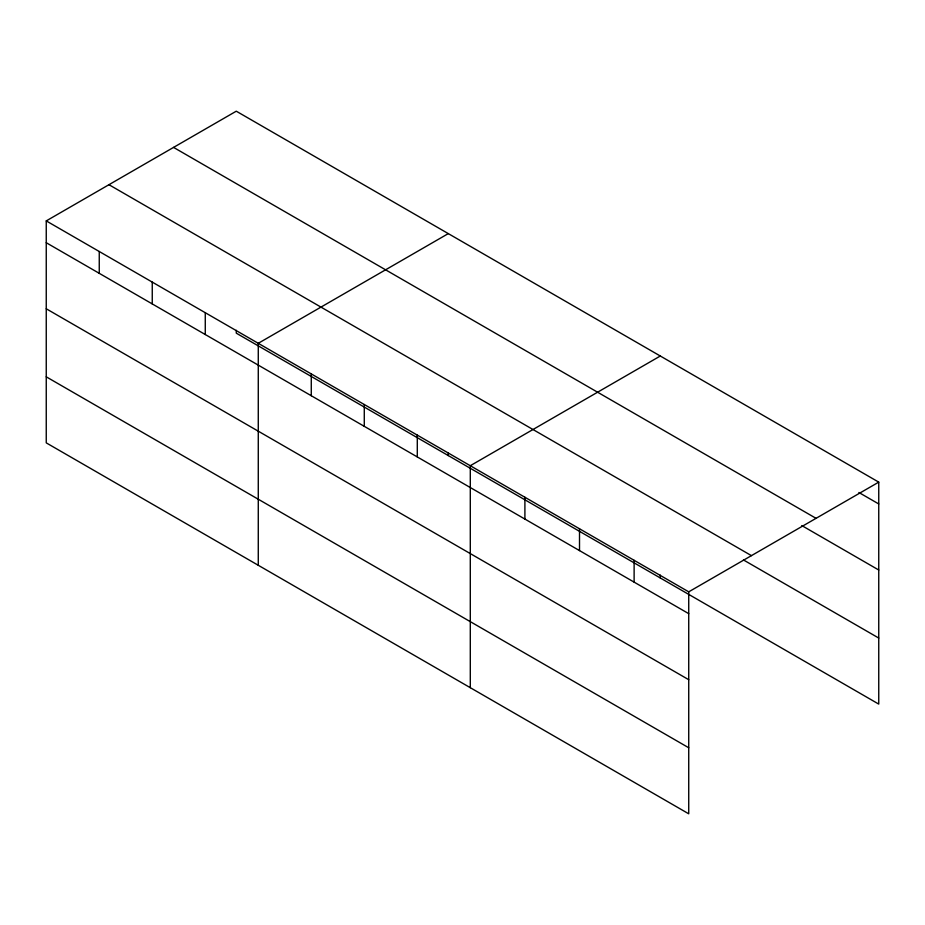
<?xml version="1.0" encoding="UTF-8"?>
<svg xmlns="http://www.w3.org/2000/svg" width="925" height="925" viewBox="0 0 925 925"><rect width="100%" height="100%" fill="white"/><g stroke="black" fill="none" stroke-linecap="round" stroke-linejoin="round"><path stroke-width="1.39" d="M688.732 679.702L688.732 591.838L46.25 220.902L46.25 442.867L688.732 813.803L688.732 679.702L46.25 308.777M236.268 330.294L236.268 333.162L878.75 704.098L878.75 482.133L236.268 111.197L46.25 220.902M448.29 233.609L258.272 343.302L258.272 565.279M660.3 356.009L470.293 465.714L470.293 687.691M688.732 591.838L878.75 482.133M858.886 492.493L878.75 503.952M173.565 147.399L816.047 518.335M801.802 525.573L878.75 570.008M108.953 184.699L751.435 555.636M743.469 559.949L878.75 638.053M46.25 242.72L688.732 613.657M46.25 376.822L688.732 747.758M660.3 575.107L660.3 577.986M634.122 560.307L634.122 582.126M579.512 528.776L579.512 550.595M524.903 497.245L524.903 519.064M448.29 452.707L448.29 455.574M417.291 435.108L417.291 456.938M364.277 404.514L364.277 426.333M311.274 373.908L311.274 395.738M205.269 312.708L205.269 334.526M152.255 282.102L152.255 303.932M99.252 251.496L99.252 273.326"/></g></svg>
